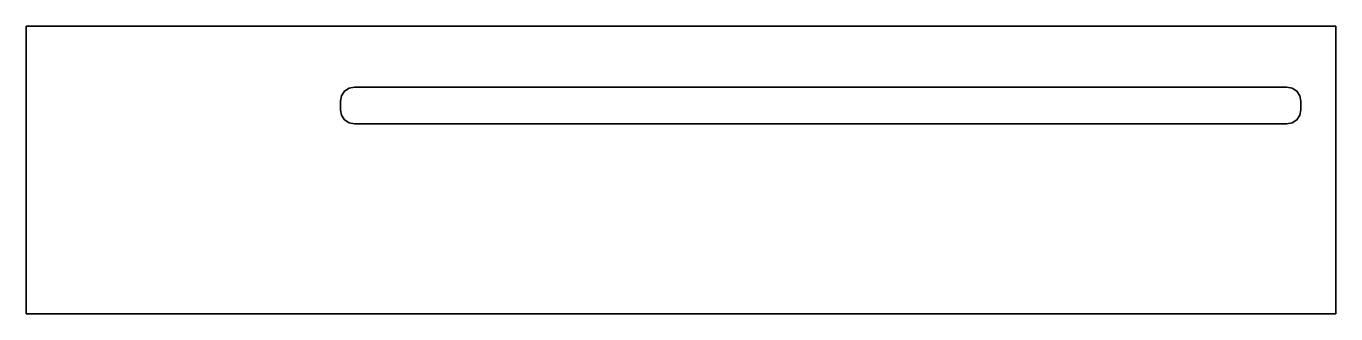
# Model space of a CAD drawing. Header units: inches. Extents: x 0 to 1500, y 0 to 330.
import ezdxf

# ---------------------------------------------------------------- set-up
doc = ezdxf.new("R2010")
doc.units = ezdxf.units.IN
doc.header["$MEASUREMENT"] = 0
doc.layers.add('Painel', color=5, linetype='Continuous')
doc.layers.add('Usinagem', color=2, linetype='Continuous')

msp = doc.modelspace()

# ---------------------------------------------------------------- linework, layer by layer
at = {"layer": 'Painel'}
for points in [[(1500, 0), (1500, 0, 30), (1500, 330, 30), (1500, 330)], [(0, 0), (0, 330), (0, 330, 30), (0, 0, 30)], [(0, 330), (0, 330, 30), (1500, 330, 30), (1500, 330)], [(0, 0), (0, 0, 30), (1500, 0, 30), (1500, 0)]]:
    msp.add_3dface(points, dxfattribs=at)
for points, invisible_edges in [([(0, 295), (0, 330), (1500, 330), (1500, 295)], 8), ([(1500, 295, 30), (1500, 330, 30), (0, 330, 30), (0, 295, 30)], 8), ([(1500, 259, 13), (1500, 259, 17), (1500, 330, 17), (1500, 330, 13)], 15), ([(360, 295), (0, 295), (0, 0), (360, 0)], 9), ([(360, 0, 30), (0, 0, 30), (0, 295, 30), (360, 295, 30)], 12), ([(361.2, 250.1), (360, 244), (360, 295), (361.2, 295)], 15), ([(361.2, 295, 30), (360, 295, 30), (360, 244, 30), (361.2, 250.1, 30)], 15), ([(364.7, 255.3), (361.2, 250.1), (361.2, 295), (364.7, 295)], 15), ([(364.7, 295, 30), (361.2, 295, 30), (361.2, 250.1, 30), (364.7, 255.3, 30)], 15), ([(369.9, 258.8), (364.7, 255.3), (364.7, 295), (369.9, 295)], 15), ([(369.9, 295, 30), (364.7, 295, 30), (364.7, 255.3, 30), (369.9, 258.8, 30)], 15), ([(376, 260), (369.9, 258.8), (369.9, 295), (376, 295)], 15), ([(376, 295, 30), (369.9, 295, 30), (369.9, 258.8, 30), (376, 260, 30)], 15), ([(376, 260), (376, 295), (1500, 295), (1500, 260)], 15), ([(1500, 260, 30), (1500, 295, 30), (376, 295, 30), (376, 260, 30)], 14), ([(1450.1, 258.8), (1500, 258.8), (1500, 260), (1444, 260)], 15), ([(1444, 260, 30), (1500, 260, 30), (1500, 258.8, 30), (1450.1, 258.8, 30)], 15), ([(1455.3, 255.3), (1500, 255.3), (1500, 258.8), (1450.1, 258.8)], 15), ([(1450.1, 258.8, 30), (1500, 258.8, 30), (1500, 255.3, 30), (1455.3, 255.3, 30)], 15), ([(1458.8, 250.1), (1500, 250.1), (1500, 255.3), (1455.3, 255.3)], 15), ([(1455.3, 255.3, 30), (1500, 255.3, 30), (1500, 250.1, 30), (1458.8, 250.1, 30)], 15), ([(1500, 259, 13), (1500, 259, 17), (1500, 209, 17), (1500, 209, 13)], 15), ([(1460, 244), (1500, 244), (1500, 250.1), (1458.8, 250.1)], 15), ([(1458.8, 250.1, 30), (1500, 250.1, 30), (1500, 244, 30), (1460, 244, 30)], 15), ([(1460, 234), (1460, 244), (1500, 244), (1500, 234)], 15), ([(1500, 234, 30), (1500, 244, 30), (1460, 244, 30), (1460, 234, 30)], 15), ([(361.2, 0), (360, 0), (360, 234), (361.2, 227.9)], 15), ([(361.2, 227.9, 30), (360, 234, 30), (360, 0, 30), (361.2, 0, 30)], 15), ([(364.7, 0), (361.2, 0), (361.2, 227.9), (364.7, 222.7)], 15), ([(364.7, 222.7, 30), (361.2, 227.9, 30), (361.2, 0, 30), (364.7, 0, 30)], 15), ([(1455.3, 222.7), (1500, 222.7), (1500, 227.9), (1458.8, 227.9)], 15), ([(1458.8, 227.9, 30), (1500, 227.9, 30), (1500, 222.7, 30), (1455.3, 222.7, 30)], 15), ([(1458.8, 227.9), (1500, 227.9), (1500, 234), (1460, 234)], 15), ([(1460, 234, 30), (1500, 234, 30), (1500, 227.9, 30), (1458.8, 227.9, 30)], 15), ([(369.9, 0), (364.7, 0), (364.7, 222.7), (369.9, 219.2)], 15), ([(369.9, 219.2, 30), (364.7, 222.7, 30), (364.7, 0, 30), (369.9, 0, 30)], 15), ([(376, 0), (369.9, 0), (369.9, 219.2), (376, 218)], 15), ([(376, 218, 30), (369.9, 219.2, 30), (369.9, 0, 30), (376, 0, 30)], 15), ([(376, 218), (376, 0), (1500, 0), (1500, 218)], 9), ([(1500, 218, 30), (1500, 0, 30), (376, 0, 30), (376, 218, 30)], 12), ([(1444, 218), (1500, 218), (1500, 219.2), (1450.1, 219.2)], 15), ([(1450.1, 219.2, 30), (1500, 219.2, 30), (1500, 218, 30), (1444, 218, 30)], 15), ([(1450.1, 219.2), (1500, 219.2), (1500, 222.7), (1455.3, 222.7)], 15), ([(1455.3, 222.7, 30), (1500, 222.7, 30), (1500, 219.2, 30), (1450.1, 219.2, 30)], 15), ([(1500, 0, 13), (1500, 0, 17), (1500, 209, 17), (1500, 209, 13)], 15)]:
    msp.add_3dface(points, dxfattribs=dict(at, invisible_edges=invisible_edges))
at = {"layer": 'Usinagem'}
for points, invisible_edges in [([(364.7, 222.7, 12), (361.2, 227.9, 12), (361.2, 250.1, 12), (364.7, 255.3, 12)], 10), ([(364.7, 255.3, 12), (361.2, 250.1, 12), (361.2, 250.1), (364.7, 255.3)], 10), ([(364.7, 255.3, 18), (361.2, 250.1, 18), (361.2, 227.9, 18), (364.7, 222.7, 18)], 10), ([(364.7, 255.3, 30), (361.2, 250.1, 30), (361.2, 250.1, 18), (364.7, 255.3, 18)], 10), ([(369.9, 258.8, 12), (364.7, 255.3, 12), (364.7, 222.7, 12), (369.9, 219.2, 12)], 10), ([(369.9, 258.8, 12), (364.7, 255.3, 12), (364.7, 255.3), (369.9, 258.8)], 10), ([(369.9, 219.2, 18), (364.7, 222.7, 18), (364.7, 255.3, 18), (369.9, 258.8, 18)], 10), ([(369.9, 258.8, 30), (364.7, 255.3, 30), (364.7, 255.3, 18), (369.9, 258.8, 18)], 10), ([(376, 260, 12), (376, 218, 12), (369.9, 219.2, 12), (369.9, 258.8, 12)], 5), ([(369.9, 258.8, 12), (369.9, 258.8), (376, 260), (376, 260, 12)], 5), ([(369.9, 258.8, 18), (369.9, 219.2, 18), (376, 218, 18), (376, 260, 18)], 5), ([(376, 260, 18), (376, 260, 30), (369.9, 258.8, 30), (369.9, 258.8, 18)], 5), ([(1444, 260, 12), (376, 260, 12), (376, 260), (1444, 260)], 10), ([(1444, 218, 12), (1444, 260, 12), (376, 260, 12), (376, 218, 12)], 5), ([(1444, 260, 30), (376, 260, 30), (376, 260, 18), (1444, 260, 18)], 10), ([(376, 218, 18), (376, 260, 18), (1444, 260, 18), (1444, 218, 18)], 5), ([(1450.1, 258.8, 12), (1450.1, 219.2, 12), (1444, 218, 12), (1444, 260, 12)], 5), ([(1444, 260, 12), (1444, 260), (1450.1, 258.8), (1450.1, 258.8, 12)], 5), ([(1444, 260, 18), (1444, 218, 18), (1450.1, 219.2, 18), (1450.1, 258.8, 18)], 5), ([(1450.1, 258.8, 18), (1450.1, 258.8, 30), (1444, 260, 30), (1444, 260, 18)], 5), ([(1450.1, 219.2, 12), (1455.3, 222.7, 12), (1455.3, 255.3, 12), (1450.1, 258.8, 12)], 10), ([(1450.1, 258.8), (1455.3, 255.3), (1455.3, 255.3, 12), (1450.1, 258.8, 12)], 10), ([(1450.1, 258.8, 18), (1455.3, 255.3, 18), (1455.3, 222.7, 18), (1450.1, 219.2, 18)], 10), ([(1450.1, 258.8, 18), (1455.3, 255.3, 18), (1455.3, 255.3, 30), (1450.1, 258.8, 30)], 10), ([(1455.3, 255.3, 12), (1458.8, 250.1, 12), (1458.8, 227.9, 12), (1455.3, 222.7, 12)], 10), ([(1455.3, 255.3), (1458.8, 250.1), (1458.8, 250.1, 12), (1455.3, 255.3, 12)], 10), ([(1455.3, 222.7, 18), (1458.8, 227.9, 18), (1458.8, 250.1, 18), (1455.3, 255.3, 18)], 10), ([(1455.3, 255.3, 18), (1458.8, 250.1, 18), (1458.8, 250.1, 30), (1455.3, 255.3, 30)], 10), ([(361.2, 227.9, 12), (360, 234, 12), (360, 244, 12), (361.2, 250.1, 12)], 10), ([(361.2, 250.1, 12), (360, 244, 12), (360, 244), (361.2, 250.1)], 10), ([(361.2, 250.1, 18), (360, 244, 18), (360, 234, 18), (361.2, 227.9, 18)], 10), ([(361.2, 250.1, 30), (360, 244, 30), (360, 244, 18), (361.2, 250.1, 18)], 10), ([(360, 244, 12), (360, 234, 12), (360, 234), (360, 244)], 10), ([(360, 244, 30), (360, 234, 30), (360, 234, 18), (360, 244, 18)], 10), ([(1458.8, 250.1, 12), (1460, 244, 12), (1460, 234, 12), (1458.8, 227.9, 12)], 10), ([(1458.8, 250.1), (1460, 244), (1460, 244, 12), (1458.8, 250.1, 12)], 10), ([(1458.8, 227.9, 18), (1460, 234, 18), (1460, 244, 18), (1458.8, 250.1, 18)], 10), ([(1458.8, 250.1, 18), (1460, 244, 18), (1460, 244, 30), (1458.8, 250.1, 30)], 10), ([(1460, 244), (1460, 234), (1460, 234, 12), (1460, 244, 12)], 10), ([(1460, 244, 18), (1460, 234, 18), (1460, 234, 30), (1460, 244, 30)], 10), ([(360, 234, 12), (361.2, 227.9, 12), (361.2, 227.9), (360, 234)], 10), ([(360, 234, 30), (361.2, 227.9, 30), (361.2, 227.9, 18), (360, 234, 18)], 10), ([(361.2, 227.9, 12), (364.7, 222.7, 12), (364.7, 222.7), (361.2, 227.9)], 10), ([(361.2, 227.9, 30), (364.7, 222.7, 30), (364.7, 222.7, 18), (361.2, 227.9, 18)], 10), ([(1458.8, 227.9), (1455.3, 222.7), (1455.3, 222.7, 12), (1458.8, 227.9, 12)], 10), ([(1458.8, 227.9, 18), (1455.3, 222.7, 18), (1455.3, 222.7, 30), (1458.8, 227.9, 30)], 10), ([(1460, 234), (1458.8, 227.9), (1458.8, 227.9, 12), (1460, 234, 12)], 10), ([(1460, 234, 18), (1458.8, 227.9, 18), (1458.8, 227.9, 30), (1460, 234, 30)], 10), ([(364.7, 222.7, 12), (369.9, 219.2, 12), (369.9, 219.2), (364.7, 222.7)], 10), ([(364.7, 222.7, 30), (369.9, 219.2, 30), (369.9, 219.2, 18), (364.7, 222.7, 18)], 10), ([(369.9, 219.2, 12), (376, 218, 12), (376, 218), (369.9, 219.2)], 10), ([(369.9, 219.2, 30), (376, 218, 30), (376, 218, 18), (369.9, 219.2, 18)], 10), ([(376, 218, 12), (376, 218), (1444, 218), (1444, 218, 12)], 5), ([(1444, 218, 18), (1444, 218, 30), (376, 218, 30), (376, 218, 18)], 5), ([(1450.1, 219.2), (1444, 218), (1444, 218, 12), (1450.1, 219.2, 12)], 10), ([(1450.1, 219.2, 18), (1444, 218, 18), (1444, 218, 30), (1450.1, 219.2, 30)], 10), ([(1455.3, 222.7), (1450.1, 219.2), (1450.1, 219.2, 12), (1455.3, 222.7, 12)], 10), ([(1455.3, 222.7, 18), (1450.1, 219.2, 18), (1450.1, 219.2, 30), (1455.3, 222.7, 30)], 10)]:
    msp.add_3dface(points, dxfattribs=dict(at, invisible_edges=invisible_edges))

doc.saveas('drawing.dxf')
